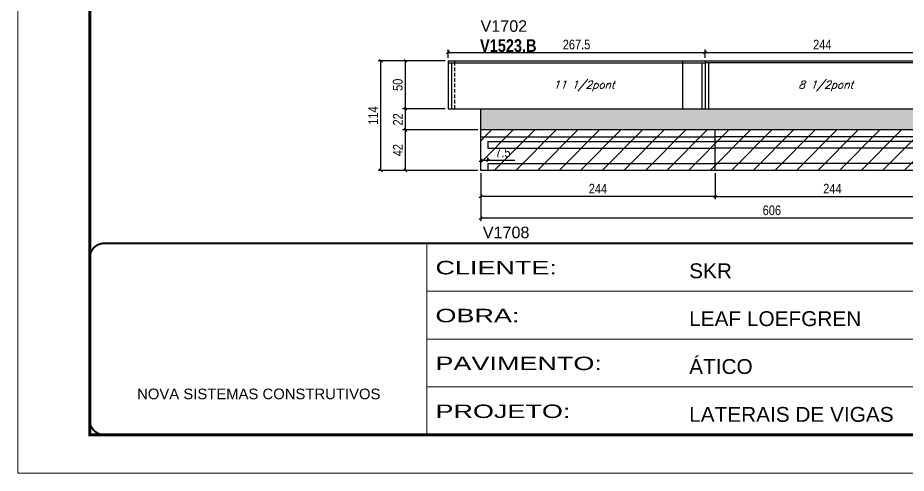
# Model space of a CAD drawing. Extents: x 3309 to 10008, y -2522 to 14608.
# Drawn here: x 6493 to 7417, y 8964 to 9438 of the extents above; entities that cross this region are included whole.
import ezdxf

# ---------------------------------------------------------------- set-up
doc = ezdxf.new("R2010")
doc.units = 0
for name, pattern in [('CONTINUO', [0]), ('DASHED', [0.75, 0.5, -0.25]), ('HIDDEN', [0.375, 0.25, -0.125])]:
    doc.linetypes.add(name, pattern=pattern)
for name, color, linetype in [('5', 5, 'Continuous'), ('COTA', 241, 'Continuous'), ('NOMENCLATURA', 7, 'Continuous'), ('Painéis', 200, 'Continuous'), ('SARR_2.2x7', 40, 'Continuous'), ('SARR_3.5x7', 81, 'Continuous'), ('texto', 7, 'Continuous')]:
    doc.layers.add(name, color=color, linetype=linetype)
for name, color, linetype, lineweight in [('Folhas', 255, 'Continuous', 9), ('Hachura', 251, 'Continuous', 9), ('SARRAFO DE PRESSAO', 251, 'DASHED', 9)]:
    doc.layers.add(name, color=color, linetype=linetype, lineweight=lineweight)
doc.styles.add('ARIAL', font='arial.ttf')
doc.styles.add('COTA TECNICA', font='techl___.ttf', dxfattribs={"height": 10})
doc.styles.add('Romans', font='romans.shx')
doc.styles.get("Standard").update_dxf_attribs({"font": 'arial.ttf'})
doc.styles.add('TECNICA', font='techb___.ttf', dxfattribs={"height": 10})
doc.styles.add('Tecnologia', font='')
doc.styles.get('Tecnologia').set_extended_font_data('Forgotten Futurist')
doc.dimstyles.new('PAINEL', dxfattribs={"dimtxt": 10, "dimasz": 3, "dimexe": 3, "dimexo": 3, "dimgap": 3, "dimtad": 1, "dimdec": 1, "dimzin": 12, "dimdsep": 46, "dimtxsty": 'COTA TECNICA', "dimblk1": 'OBLIQUE', "dimblk2": 'OBLIQUE', "dimsah": 1, "dimcen": 0.9, "dimclrd": 4, "dimclre": 4, "dimclrt": 240, "dimadec": 1, "dimazin": 3, "dimtfac": 1, "dimtdec": 1, "dimtmove": 0, "dimatfit": 3, "dimfxl": 1, "dimtolj": 1, "dimtzin": 12, "dimarcsym": 0})

# ---------------------------------------------------------------- blocks, each defined once
blk = doc.blocks.new('9999999999')
at = {"color": 30, "linetype": 'CONTINUO'}
for p, q in [((98564.56, 34230.21), (98564.56, 34429.45)), ((98564.56, 34379.64), (99583.98, 34379.64)), ((98564.56, 34329.83), (99487.98, 34329.83)), ((98564.56, 34280.02), (99487.98, 34280.02))]:
    blk.add_line(p, q, dxfattribs=at)
at = {"color": 30, "linetype": 'CONTINUO', "const_width": 2}
blk.add_lwpolyline([(99583.98, 34230.21), (99583.98, 34414.45, 0.414214), (99568.98, 34429.45), (98228.98, 34429.45, 0.414214), (98213.98, 34414.45), (98213.98, 34245.21, 0.414214), (98228.98, 34230.21), (99583.98, 34230.21)], format="xyb", dxfattribs=at)
at = {"layer": 'Folhas'}
blk.add_lwpolyline([(98138.98, 34190.21), (99623.98, 34190.21), (99623.98, 35240.21), (98138.98, 35240.21)], close=True, dxfattribs=at)
at = {"layer": 'Folhas', "color": 30, "const_width": 3}
blk.add_lwpolyline([(98213.98, 34230.21), (99583.98, 34230.21), (99583.98, 35200.21), (98213.98, 35200.21)], close=True, dxfattribs=at)
at = {"color": 7, "linetype": 'Continuous', "ltscale": 5, "style": 'ARIAL'}
for s, height, p in [('SKR', 15.483, (98837.68, 34393.13)), ('LEAF LOEFGREN', 15.4829, (98837.68, 34343.32)), ('ÁTICO', 15.483, (98837.68, 34293.51)), ('NOVA SISTEMAS CONSTRUTIVOS', 11.0592, (98263.19, 34267.21)), ('LATERAIS DE VIGAS', 15.4829, (98837.68, 34243.7))]:
    blk.add_text(s, height=height, dxfattribs=at).set_placement(p)
at = {"layer": 'Folhas', "color": 7, "style": 'Tecnologia', "width": 1.5}
for s, p in [('CLIENTE:', (98573.65, 34397.17)), ('OBRA:', (98573.65, 34347.31)), ('PAVIMENTO:', (98573.65, 34297.5)), ('PROJETO:', (98573.65, 34247.69))]:
    blk.add_text(s, height=14, dxfattribs=at).set_placement(p)
blk = doc.blocks.new('_Oblique')
at = {"color": 0, "linetype": 'ByBlock', "lineweight": -2}
blk.add_line((-0.5, -0.5), (0.5, 0.5), dxfattribs=at)
blk = doc.blocks.new('*D3075')
at = {"layer": 'COTA', "color": 4, "linetype": 'ByBlock', "lineweight": -2, "transparency": 16777216}
for p, q in [((6974.6, 9275.76), (6974.6, 9248.64)), ((7218.6, 9275.76), (7218.6, 9248.64)), ((7218.6, 9251.64), (6974.6, 9251.64))]:
    blk.add_line(p, q, dxfattribs=at)
at = {"layer": 'Defpoints', "color": 0, "linetype": 'ByBlock', "transparency": 16777216}
for p in [(6974.6, 9278.76), (7218.6, 9278.76), (6974.6, 9251.64)]:
    blk.add_point(p, dxfattribs=at)
at = {"layer": 'COTA', "color": 4, "linetype": 'ByBlock', "lineweight": -2, "transparency": 16777216, "xscale": 3, "yscale": 3, "zscale": 3, "rotation": 180}
blk.add_blockref('_Oblique', (6974.6, 9251.64), dxfattribs=at)
at = {"layer": 'COTA', "color": 4, "linetype": 'ByBlock', "lineweight": -2, "transparency": 16777216, "xscale": 3, "yscale": 3, "zscale": 3}
blk.add_blockref('_Oblique', (7218.6, 9251.64), dxfattribs=at)
at = {"layer": 'COTA', "color": 240, "linetype": 'ByBlock', "transparency": 16777216, "insert": (7096.6, 9259.71), "char_height": 10, "attachment_point": 5, "style": 'COTA TECNICA'}
blk.add_mtext('\\A1;244', dxfattribs=at)
blk = doc.blocks.new('*D3076')
at = {"layer": 'COTA', "color": 4, "lineweight": -2, "transparency": 16777216}
for p, q in [((7218.6, 9275.76), (7218.6, 9248.64)), ((7462.6, 9275.76), (7462.6, 9248.64)), ((7218.6, 9251.64), (7462.6, 9251.64))]:
    blk.add_line(p, q, dxfattribs=at)
at = {"layer": 'Defpoints', "color": 0, "transparency": 16777216}
for p in [(7218.6, 9278.76, 0), (7462.6, 9278.76, 0), (7462.6, 9251.64)]:
    blk.add_point(p, dxfattribs=at)
at = {"layer": 'COTA', "color": 4, "lineweight": -2, "transparency": 16777216, "xscale": 3, "yscale": 3, "zscale": 3, "rotation": 180}
blk.add_blockref('_Oblique', (7218.6, 9251.64), dxfattribs=at)
at = {"layer": 'COTA', "color": 4, "lineweight": -2, "transparency": 16777216, "xscale": 3, "yscale": 3, "zscale": 3}
blk.add_blockref('_Oblique', (7462.6, 9251.64), dxfattribs=at)
at = {"layer": 'COTA', "color": 240, "transparency": 16777216, "insert": (7340.6, 9259.71), "char_height": 10, "attachment_point": 5, "style": 'COTA TECNICA'}
blk.add_mtext('\\A1;244', dxfattribs=at)
blk = doc.blocks.new('*D3092')
at = {"layer": 'COTA', "color": 4, "lineweight": -2, "transparency": 16777216}
for p, q in [((6974.6, 9275.76), (6974.6, 9226)), ((7580.6, 9275.76), (7580.6, 9226)), ((7580.6, 9229), (6974.6, 9229))]:
    blk.add_line(p, q, dxfattribs=at)
at = {"layer": 'Defpoints', "color": 0, "transparency": 16777216}
for p in [(6974.6, 9278.76, 0), (7580.6, 9278.76, 0), (6974.6, 9229)]:
    blk.add_point(p, dxfattribs=at)
at = {"layer": 'COTA', "color": 4, "lineweight": -2, "transparency": 16777216, "xscale": 3, "yscale": 3, "zscale": 3, "rotation": 180}
blk.add_blockref('_Oblique', (6974.6, 9229), dxfattribs=at)
at = {"layer": 'COTA', "color": 4, "lineweight": -2, "transparency": 16777216, "xscale": 3, "yscale": 3, "zscale": 3}
blk.add_blockref('_Oblique', (7580.6, 9229), dxfattribs=at)
at = {"layer": 'COTA', "color": 240, "transparency": 16777216, "insert": (7277.6, 9237.11), "char_height": 10, "attachment_point": 5, "style": 'COTA TECNICA'}
blk.add_mtext('\\A1;606', dxfattribs=at)
blk = doc.blocks.new('*D3093')
at = {"layer": 'COTA', "color": 4, "lineweight": -2, "transparency": 16777216}
for p, q in [((6971.6, 9320.76), (6893.41, 9320.76)), ((6896.41, 9278.76), (6896.41, 9320.76)), ((6971.6, 9278.76), (6893.41, 9278.76))]:
    blk.add_line(p, q, dxfattribs=at)
at = {"layer": 'Defpoints', "color": 0, "transparency": 16777216}
for p in [(6896.41, 9320.76), (6974.6, 9320.76), (6974.6, 9278.76)]:
    blk.add_point(p, dxfattribs=at)
at = {"layer": 'COTA', "color": 4, "lineweight": -2, "transparency": 16777216, "xscale": 3, "yscale": 3, "zscale": 3}
for p, rotation in [((6896.41, 9320.76), 90), ((6896.41, 9278.76), 270)]:
    blk.add_blockref('_Oblique', p, dxfattribs=dict(at, rotation=rotation))
at = {"layer": 'COTA', "color": 240, "transparency": 16777216, "insert": (6888.33, 9299.76), "char_height": 10, "attachment_point": 5, "rotation": 90, "style": 'COTA TECNICA'}
blk.add_mtext('\\A1;42', dxfattribs=at)
blk = doc.blocks.new('*D3094')
at = {"layer": 'COTA', "color": 4, "lineweight": -2, "transparency": 16777216}
for p, q in [((6937.6, 9342.76), (6893.41, 9342.76)), ((6896.41, 9320.76), (6896.41, 9342.76)), ((6971.6, 9320.76), (6893.41, 9320.76))]:
    blk.add_line(p, q, dxfattribs=at)
at = {"layer": 'Defpoints', "color": 0, "transparency": 16777216}
for p in [(6896.41, 9342.76), (6940.6, 9342.76), (6974.6, 9320.76)]:
    blk.add_point(p, dxfattribs=at)
at = {"layer": 'COTA', "color": 4, "lineweight": -2, "transparency": 16777216, "xscale": 3, "yscale": 3, "zscale": 3}
for p, rotation in [((6896.41, 9342.76), 90), ((6896.41, 9320.76), 270)]:
    blk.add_blockref('_Oblique', p, dxfattribs=dict(at, rotation=rotation))
at = {"layer": 'COTA', "color": 240, "transparency": 16777216, "insert": (6888.41, 9331.76), "char_height": 10, "attachment_point": 5, "rotation": 90, "style": 'COTA TECNICA'}
blk.add_mtext('\\A1;22', dxfattribs=at)
blk = doc.blocks.new('*D3095')
at = {"layer": 'COTA', "color": 4, "lineweight": -2, "transparency": 16777216}
for p, q in [((6937.6, 9392.76), (6867.78, 9392.76)), ((6870.78, 9278.76), (6870.78, 9392.76)), ((6971.6, 9278.76), (6867.78, 9278.76))]:
    blk.add_line(p, q, dxfattribs=at)
at = {"layer": 'Defpoints', "color": 0, "transparency": 16777216}
for p in [(6870.78, 9392.76), (6940.6, 9392.76), (6974.6, 9278.76)]:
    blk.add_point(p, dxfattribs=at)
at = {"layer": 'COTA', "color": 4, "lineweight": -2, "transparency": 16777216, "xscale": 3, "yscale": 3, "zscale": 3}
for p, rotation in [((6870.78, 9392.76), 90), ((6870.78, 9278.76), 270)]:
    blk.add_blockref('_Oblique', p, dxfattribs=dict(at, rotation=rotation))
at = {"layer": 'COTA', "color": 240, "transparency": 16777216, "insert": (6862.71, 9335.76), "char_height": 10, "attachment_point": 5, "rotation": 90, "style": 'COTA TECNICA'}
blk.add_mtext('\\A1;114', dxfattribs=at)
blk = doc.blocks.new('*D3096')
at = {"layer": 'COTA', "color": 4, "lineweight": -2, "transparency": 16777216}
for p, q in [((6974.6, 9281.76), (6974.6, 9292.27)), ((6982.1, 9288.76), (6982.1, 9292.27)), ((6974.6, 9289.27), (6982.1, 9289.27)), ((6982.1, 9289.27), (7010.26, 9289.27))]:
    blk.add_line(p, q, dxfattribs=at)
at = {"layer": 'Defpoints', "color": 0, "transparency": 16777216}
for p in [(6982.1, 9289.27), (6982.1, 9285.76), (6974.6, 9278.76)]:
    blk.add_point(p, dxfattribs=at)
at = {"layer": 'COTA', "color": 4, "lineweight": -2, "transparency": 16777216, "xscale": 3, "yscale": 3, "zscale": 3, "rotation": 180}
blk.add_blockref('_Oblique', (6974.6, 9289.27), dxfattribs=at)
at = {"layer": 'COTA', "color": 4, "lineweight": -2, "transparency": 16777216, "xscale": 3, "yscale": 3, "zscale": 3}
blk.add_blockref('_Oblique', (6982.1, 9289.27), dxfattribs=at)
at = {"layer": 'COTA', "color": 240, "transparency": 16777216, "insert": (6997.68, 9297.38), "char_height": 10, "attachment_point": 5, "style": 'COTA TECNICA'}
blk.add_mtext('\\A1;7.5', dxfattribs=at)
blk = doc.blocks.new('*D3106')
at = {"layer": 'COTA', "color": 4, "lineweight": -2, "transparency": 16777216}
for p, q in [((6937.6, 9392.76), (6893.41, 9392.76)), ((6896.41, 9342.76), (6896.41, 9392.76)), ((6937.6, 9342.76), (6893.41, 9342.76))]:
    blk.add_line(p, q, dxfattribs=at)
at = {"layer": 'Defpoints', "color": 0, "transparency": 16777216}
for p in [(6896.41, 9392.76), (6940.6, 9392.76), (6940.6, 9342.76)]:
    blk.add_point(p, dxfattribs=at)
at = {"layer": 'COTA', "color": 4, "lineweight": -2, "transparency": 16777216, "xscale": 3, "yscale": 3, "zscale": 3}
for p, rotation in [((6896.41, 9392.76), 90), ((6896.41, 9342.76), 270)]:
    blk.add_blockref('_Oblique', p, dxfattribs=dict(at, rotation=rotation))
at = {"layer": 'COTA', "color": 240, "transparency": 16777216, "insert": (6888.3, 9367.76), "char_height": 10, "attachment_point": 5, "rotation": 90, "style": 'COTA TECNICA'}
blk.add_mtext('\\A1;50', dxfattribs=at)
blk = doc.blocks.new('*D3110')
at = {"layer": 'COTA', "color": 4, "lineweight": -2, "transparency": 16777216}
for p, q in [((6940.6, 9395.76), (6940.6, 9404.53)), ((7208.1, 9395.76), (7208.1, 9404.53)), ((6940.6, 9401.53), (7208.1, 9401.53))]:
    blk.add_line(p, q, dxfattribs=at)
at = {"layer": 'Defpoints', "color": 0, "transparency": 16777216}
for p in [(7208.1, 9401.53), (6940.6, 9392.76), (7208.1, 9392.76)]:
    blk.add_point(p, dxfattribs=at)
at = {"layer": 'COTA', "color": 4, "lineweight": -2, "transparency": 16777216, "xscale": 3, "yscale": 3, "zscale": 3, "rotation": 180}
blk.add_blockref('_Oblique', (6940.6, 9401.53), dxfattribs=at)
at = {"layer": 'COTA', "color": 4, "lineweight": -2, "transparency": 16777216, "xscale": 3, "yscale": 3, "zscale": 3}
blk.add_blockref('_Oblique', (7208.1, 9401.53), dxfattribs=at)
at = {"layer": 'COTA', "color": 240, "transparency": 16777216, "insert": (7074.35, 9409.64), "char_height": 10, "attachment_point": 5, "style": 'COTA TECNICA'}
blk.add_mtext('\\A1;267.5', dxfattribs=at)
blk = doc.blocks.new('*D3107')
at = {"layer": 'COTA', "color": 4, "lineweight": -2, "transparency": 16777216}
for p, q in [((7208.1, 9395.76), (7208.1, 9404.53)), ((7452.1, 9395.76), (7452.1, 9404.53)), ((7208.1, 9401.53), (7452.1, 9401.53))]:
    blk.add_line(p, q, dxfattribs=at)
at = {"layer": 'Defpoints', "color": 0, "transparency": 16777216}
for p in [(7452.1, 9401.53), (7208.1, 9392.76), (7452.1, 9392.76)]:
    blk.add_point(p, dxfattribs=at)
at = {"layer": 'COTA', "color": 4, "lineweight": -2, "transparency": 16777216, "xscale": 3, "yscale": 3, "zscale": 3, "rotation": 180}
blk.add_blockref('_Oblique', (7208.1, 9401.53), dxfattribs=at)
at = {"layer": 'COTA', "color": 4, "lineweight": -2, "transparency": 16777216, "xscale": 3, "yscale": 3, "zscale": 3}
blk.add_blockref('_Oblique', (7452.1, 9401.53), dxfattribs=at)
at = {"layer": 'COTA', "color": 240, "transparency": 16777216, "insert": (7330.1, 9409.6), "char_height": 10, "attachment_point": 5, "style": 'COTA TECNICA'}
blk.add_mtext('\\A1;244', dxfattribs=at)

msp = doc.modelspace()

# ---------------------------------------------------------------- hatches: boundary and pattern name
at = {"layer": 'COTA'}
h = msp.add_hatch(dxfattribs=at)
h.set_pattern_fill('AR-CONC', color=256, scale=0.03)
h.set_pattern_definition([(50, (0, -389.568), (5.46554, -0.4781726), [0.5715, -6.2865]), (355, (0, -389.568), (-1.0573026, 5.7317054), [0.4572, -5.0292175]), (100.451445, (0.4555, -389.608), (4.4082374, 5.2535326), [0.4857003, -5.3427073]), (46.1842, (0, -388.044), (8.1323712, -1.26127), [0.85725, -9.42975]), (96.63556, (0.678, -388.149), (7.122124, 7.4227837), [0.7285507, -8.014068]), (351.18415, (0, -388.044), (7.122124, 7.422784), [0.685799, -7.543792]), (21, (0.762, -388.425), (4.5484317, -3.067956), [0.5715, -6.2865]), (326, (0.762, -388.425), (1.8540609, 5.525639), [0.4572, -5.0292]), (71.451445, (1.141, -388.6807), (6.4024926, 2.457683), [0.4857003, -5.3426981]), (37.5, (0, -389.568), (0.0926581, 2.53665117), [0, -4.96824, 0, -5.1054, 0, -5.04825]), (7.5, (0, -389.568), (2.0045899, 3.00541724), [0, -2.91084, 0, -4.85394, 0, -1.92405]), (327.5, (-1.6993, -389.568), (4.06771786, -0.17186232), [0, -1.905, 0, -5.9436, 0, -7.8867]), (317.5, (-2.4613, -389.568), (4.4438754, 0.7627947), [0, -2.4765, 0, -3.94716, 0, -5.6007])])
h.paths.add_polyline_path([(6974.6, 9342.76), (6974.6, 9320.76), (7580.6, 9320.76), (7580.6, 9342.76)])
at = {"layer": 'Hachura', "linetype": 'ByBlock'}
h = msp.add_hatch(dxfattribs=at)
h.set_pattern_fill('ANSI31', color=256, scale=5)
h.paths.add_polyline_path([(7218.6, 9876.12), (7218.6, 9923.12), (6974.6, 9923.12), (6974.6, 9876.12)])
h.paths.add_polyline_path([(7218.6, 9876.12), (7250.1, 9876.12), (7250.1, 9923.12), (7218.6, 9923.12)])
h.paths.add_polyline_path([(7250.1, 9923.12), (7250.1, 9876.12), (7494.1, 9876.12), (7494.1, 9923.12)])
h.paths.add_polyline_path([(7494.1, 9923.12), (7494.1, 9876.12), (7738.1, 9876.12), (7738.1, 9923.12)])
h.paths.add_polyline_path([(7462.6, 9746.98), (7462.6, 9704.98), (7611.1, 9704.98), (7611.1, 9746.98)])
h.paths.add_polyline_path([(7218.6, 9746.98), (7218.6, 9704.98), (7462.6, 9704.98), (7462.6, 9746.98)])
h.paths.add_polyline_path([(6974.6, 9746.98), (6974.6, 9704.98), (7218.6, 9704.98), (7218.6, 9746.98)])
h.paths.add_polyline_path([(7187.1, 9484.67), (7187.1, 9531.67), (6974.6, 9531.67), (6974.6, 9484.67)])
h.paths.add_polyline_path([(7431.1, 9484.67), (7431.1, 9531.67), (7187.1, 9531.67), (7187.1, 9484.67)])
h.paths.add_polyline_path([(7675.1, 9484.67), (7675.1, 9531.67), (7431.1, 9531.67), (7431.1, 9484.67)])
h.paths.add_polyline_path([(7580.6, 9278.76), (7580.6, 9320.76), (7462.6, 9320.76), (7462.6, 9278.76)])
h.paths.add_polyline_path([(7462.6, 9278.76), (7462.6, 9320.76), (7218.6, 9320.76), (7218.6, 9278.76)])
h.paths.add_polyline_path([(7218.6, 9278.76), (7218.6, 9320.76), (6974.6, 9320.76), (6974.6, 9278.76)])

# ---------------------------------------------------------------- linework, layer by layer
at = {"layer": 'COTA'}
msp.add_line((6974.6, 9320.76), (6974.6, 9342.76), dxfattribs=at)
at = {"layer": 'Painéis', "linetype": 'ByBlock'}
for p, q in [((6940.6, 9392.76), (7696.1, 9392.76)), ((6940.6, 9392.76), (6940.6, 9342.76)), ((7184.6, 9392.76), (7184.6, 9342.76)), ((7208.1, 9392.76), (7208.1, 9342.76)), ((6940.6, 9342.76), (7696.1, 9342.76)), ((7580.6, 9320.76), (6974.6, 9320.76)), ((6974.6, 9278.76), (6974.6, 9320.76)), ((7218.6, 9278.76), (7218.6, 9320.76)), ((7580.6, 9278.76), (6974.6, 9278.76))]:
    msp.add_line(p, q, dxfattribs=at)
at = {"layer": 'SARR_2.2x7', "linetype": 'Continuous'}
for p, q in [((6940.6, 9390.56), (7208.1, 9390.56)), ((7452.1, 9390.56), (7208.1, 9390.56)), ((6974.6, 9313.76), (7218.6, 9313.76)), ((7462.6, 9313.76), (7218.6, 9313.76)), ((6982.1, 9308.78), (6982.1, 9301.78)), ((6982.1, 9308.78), (7218.6, 9308.78)), ((6982.1, 9301.78), (7218.6, 9301.78)), ((7462.6, 9308.78), (7218.6, 9308.78)), ((7462.6, 9301.78), (7218.6, 9301.78)), ((6982.1, 9285.76), (6982.1, 9278.76)), ((6982.1, 9285.76), (7218.6, 9285.76)), ((7462.6, 9285.76), (7218.6, 9285.76))]:
    msp.add_line(p, q, dxfattribs=at)
at = {"layer": 'SARR_2.2x7', "linetype": 'HIDDEN', "ltscale": 15}
msp.add_line((6947.6, 9342.76), (6947.6, 9392.76), dxfattribs=at)
at = {"layer": 'SARR_3.5x7'}
for p, q in [((6944.1, 9390.56), (6944.1, 9342.76)), ((7204.6, 9390.56), (7204.6, 9342.76)), ((7211.6, 9390.56), (7211.6, 9342.76))]:
    msp.add_line(p, q, dxfattribs=at)

# ---------------------------------------------------------------- block references
at = {"layer": 'SARRAFO DE PRESSAO', "color": 6, "linetype": 'ByBlock'}
msp.add_blockref('9999999999', (-91646.11, -25226.65), dxfattribs=at)

# ---------------------------------------------------------------- texts
at = {"layer": '5', "linetype": 'Continuous'}
for s, p in [('V1702', (6974.49, 9422.94)), ('V1708', (6976.84, 9208.16))]:
    msp.add_text(s, height=12, rotation=0.00004, dxfattribs=at).set_placement(p)
at = {"layer": 'NOMENCLATURA', "style": 'TECNICA'}
msp.add_text('V1523.B', height=13.2, dxfattribs=at).set_placement((6973.89, 9401.95))
at = {"layer": 'texto', "color": 2, "char_height": 8, "attachment_point": 5, "style": 'Romans'}
for s, insert in [('{\\Q19;\\C256;11 1/2pont}', (7082.1, 9366.66)), ('{\\Q19;\\C256;8 1/2pont}', (7333.85, 9366.66))]:
    msp.add_mtext(s, dxfattribs=dict(at, insert=insert))

# ---------------------------------------------------------------- dimensions: what is measured, and where the dimension line sits
at = {"layer": 'COTA'}
for base, p1, p2, picture, middle in [((7208.1, 9401.53), (6940.6, 9392.76), (7208.1, 9392.76), '*D3110', (7074.35, 9409.64)), ((6982.1, 9289.27), (6974.6, 9278.76), (6982.1, 9285.76), '*D3096', (6997.68, 9297.38)), ((6974.6, 9229, 0), (7580.6, 9278.76), (6974.6, 9278.76), '*D3092', (7277.6, 9237.11, 0)), ((7462.6, 9251.64, 0), (7218.6, 9278.76), (7462.6, 9278.76), '*D3076', (7340.6, 9259.71, 0))]:
    dim = msp.add_linear_dim(base=base, p1=p1, p2=p2, dimstyle='PAINEL', dxfattribs=at)
    dim.commit()
    dim.dimension.update_dxf_attribs({"geometry": picture, "text_midpoint": middle})
dim = msp.add_linear_dim(base=(7452.1, 9401.53), p1=(7208.1, 9392.76), p2=(7452.1, 9392.76), dimstyle='PAINEL', override={"dimtmove": 1}, dxfattribs=at)
dim.commit()
dim.dimension.update_dxf_attribs({"geometry": '*D3107', "text_midpoint": (7330.1, 9409.6)})
for base, p1, p2, picture, middle in [((6870.78, 9392.76), (6974.6, 9278.76), (6940.6, 9392.76), '*D3095', (6862.71, 9335.76)), ((6896.41, 9392.76), (6940.6, 9342.76), (6940.6, 9392.76), '*D3106', (6888.3, 9367.76)), ((6896.41, 9342.76), (6974.6, 9320.76), (6940.6, 9342.76), '*D3094', (6888.41, 9331.76)), ((6896.41, 9320.76), (6974.6, 9278.76), (6974.6, 9320.76), '*D3093', (6888.33, 9299.76))]:
    dim = msp.add_linear_dim(base=base, p1=p1, p2=p2, angle=90, dimstyle='PAINEL', dxfattribs=at)
    dim.commit()
    dim.dimension.update_dxf_attribs({"geometry": picture, "text_midpoint": middle})
at = {"layer": 'COTA', "linetype": 'ByBlock'}
dim = msp.add_linear_dim(base=(6974.6, 9251.64), p1=(7218.6, 9278.76), p2=(6974.6, 9278.76), angle=180, dimstyle='PAINEL', override={"dimtmove": 1}, dxfattribs=at)
dim.commit()
dim.dimension.update_dxf_attribs({"geometry": '*D3075', "text_midpoint": (7096.6, 9259.71)})

doc.saveas('drawing.dxf')
